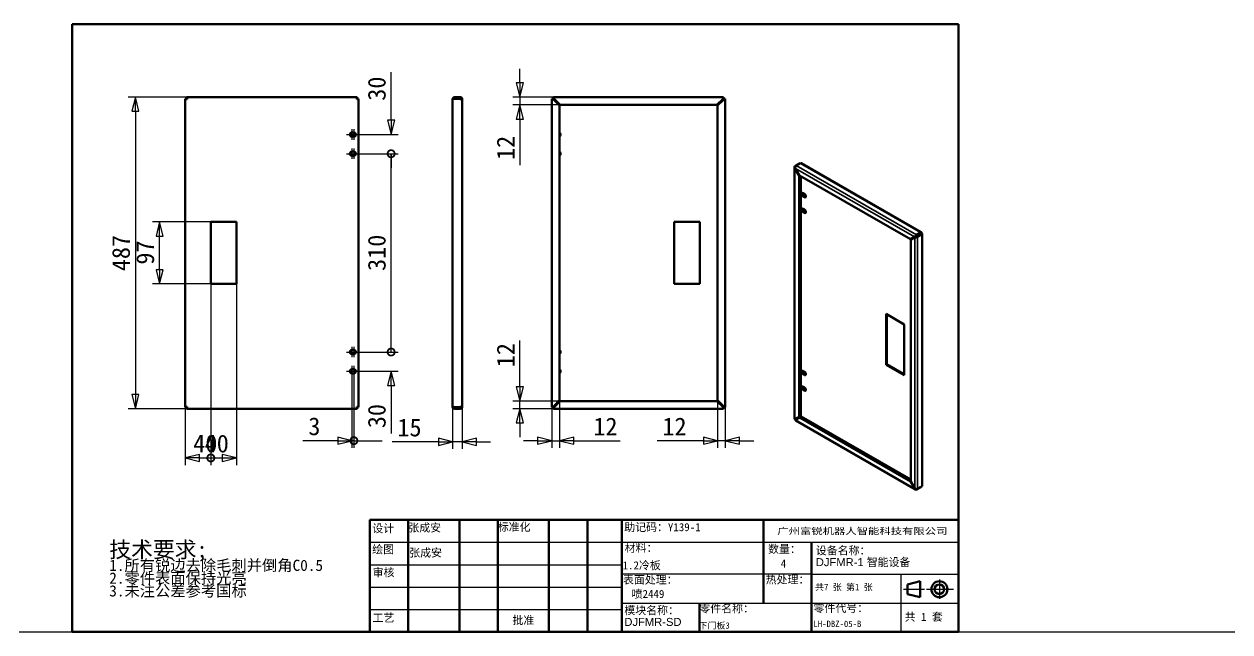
# Model space of a CAD drawing. Header units: millimetres. Extents: x 1521 to 290450, y -90694 to 6693.
# Drawn here: x 17083 to 18967, y 2398 to 3348 of the extents above; entities that cross this region are included whole.
import ezdxf
from ezdxf.enums import TextEntityAlignment as Align

# ---------------------------------------------------------------- set-up
doc = ezdxf.new("R2010")
doc.units = ezdxf.units.MM
doc.linetypes.add('CHAIN', pattern=[0.3543, 0.2362, -0.0295, 0.0591, -0.0295])
for name, color, linetype, lineweight, true_color in [('中心标记 (ISO)', 1, 'Continuous', 25, 0xff0000), ('中心线 (ISO)', 1, 'Continuous', 25, 0xff0000), ('尺寸 (ISO)', 5, 'Continuous', 25, 0x0000ff)]:
    doc.layers.add(name, color=color, linetype=linetype, lineweight=lineweight, true_color=true_color)
for name, color, linetype, lineweight in [('可见 (ISO)', 7, 'Continuous', 50), ('可见窄的 (ISO)', 7, 'Continuous', 35), ('图框 (ISO)', 7, 'Continuous', 70), ('标题 (ISO)', 7, 'Continuous', 50), ('符号 (ISO)', 7, 'Continuous', 25)]:
    doc.layers.add(name, color=color, linetype=linetype, lineweight=lineweight)
doc.styles.add('文本样式126', font='simfang.ttf', dxfattribs={"width": 1.3})
doc.styles.add('文本样式19', font='tahoma.ttf')
doc.styles.add('文本样式91', font='simfang.ttf')
doc.styles.add('注释文本 (ISO)', font='simfang.ttf')
doc.dimstyles.new('默认 (GB)', dxfattribs={"dimscale": 11.111111, "dimtxt": 2.5, "dimasz": 2, "dimexe": 1, "dimexo": 0, "dimgap": 0.75, "dimtad": 1, "dimtoh": 1, "dimrnd": 1e-08, "dimdsep": 46, "dimtxsty": '注释文本 (ISO)', "dimblk": 'Filled-2', "dimcen": 0.09, "dimdle": 10, "dimclrd": 256, "dimclre": 256, "dimclrt": 256, "dimaunit": 1, "dimadec": 3, "dimazin": 2, "dimtfac": 0.52, "dimtmove": 0, "dimatfit": 3, "dimldrblk": 'Filled-1', "dimfxl": 0, "dimtolj": 1, "dimlwd": -1, "dimlwe": -1, "dimarcsym": 0})

# ---------------------------------------------------------------- blocks, each defined once
blk = doc.blocks.new('图框 A3-A4')
at = {"layer": '图框 (ISO)'}
for p, q in [((287, 200), (10, 200)), ((10, 200), (10, 10)), ((287, 10), (287, 200)), ((10, 10), (287, 10))]:
    blk.add_line(p, q, dxfattribs=at)
blk = doc.blocks.new('标题栏 GB1')
at = {"layer": '标题 (ISO)'}
for p, q in [((194.57, 65.23), (194.57, 72.23)), ((194.57, 72.23), (378.57, 72.23)), ((206.57, 65.23), (206.57, 72.23)), ((222.57, 65.23), (222.57, 72.23)), ((234.57, 65.23), (234.57, 72.23)), ((250.57, 65.23), (250.57, 72.23)), ((262.57, 65.23), (262.57, 72.23)), ((273.31, 65.23), (273.31, 72.23)), ((317.57, 65.23), (317.57, 72.23)), ((378.57, 72.23), (378.57, 65.23)), ((194.57, 37.23), (194.57, 65.23)), ((206.57, 37.23), (206.57, 65.23)), ((222.57, 44.23), (222.57, 65.23)), ((234.57, 37.23), (234.57, 65.23)), ((250.57, 37.23), (250.57, 65.23)), ((262.57, 37.23), (262.57, 65.23)), ((273.31, 65.23), (273.31, 37.23)), ((317.57, 55.23), (317.57, 65.23)), ((378.57, 65.23), (378.57, 37.23)), ((317.57, 55.23), (317.57, 46.23)), ((366.57, 53.06), (362.57, 52.06)), ((366.57, 48.06), (366.57, 53.06)), ((362.57, 52.06), (362.57, 49.06)), ((362.57, 49.06), (366.57, 48.06)), ((297.57, 46.23), (297.57, 37.23)), ((222.57, 44.23), (222.57, 37.23)), ((378.57, 37.23), (194.57, 37.23))]:
    blk.add_line(p, q, dxfattribs=at)
at = {"layer": '标题 (ISO)', "lineweight": 25}
for p, q in [((194.57, 65.23), (273.31, 65.23)), ((273.31, 65.23), (378.57, 65.23)), ((194.57, 58.23), (273.31, 58.23)), ((332.57, 55.23), (273.31, 55.23)), ((332.57, 55.23), (378.57, 55.23)), ((360.57, 55.23), (360.57, 46.23)), ((372.58, 53.56), (372.58, 47.56)), ((194.57, 51.23), (273.31, 51.23)), ((361.32, 50.56), (367.88, 50.56)), ((368.55, 50.56), (370.07, 50.56)), ((370.07, 50.56), (376.97, 50.56)), ((273.31, 46.23), (378.57, 46.23)), ((360.57, 46.23), (360.57, 37.23)), ((194.57, 44.23), (273.31, 44.23))]:
    blk.add_line(p, q, dxfattribs=at)
at = {"layer": '标题 (ISO)', "lineweight": 50}
blk.add_line((332.57, 65.23), (332.57, 37.23), dxfattribs=at)
at = {"layer": '标题 (ISO)'}
for radius in [2.5, 1.5]:
    blk.add_circle((372.57, 50.56), radius, dxfattribs=at)
at = {"layer": '标题 (ISO)', "style": '文本样式126', "width": 1.3}
blk.add_text('广州富锐机器人智能科技有限公司', height=2, dxfattribs=at).set_placement((348.5, 68.73), align=Align.MIDDLE_CENTER)
at = {"layer": '标题 (ISO)', "char_height": 2.5, "style": '注释文本 (ISO)'}
for s, insert, attachment_point in [('\\f仿宋|b0|i0;标准化', (234.57, 71.28), 1), ('\\f仿宋|b0|i0;设计', (195.38, 70.83), 1), ('张成安', (206.66, 71.05), 1), ('助记码：Y139-1', (274.11, 71.21), 1), ('\\f仿宋|b0|i0;绘图', (195.35, 64.28), 1), ('\\f仿宋|b0|i0;材料：', (274.24, 64.72), 1), ('\\f仿宋|b0|i0;数量：', (319.04, 64.37), 1), ('张成安', (206.92, 63.22), 1), ('\\f仿宋|b0|i0;审核', (195.48, 57.07), 1), ('\\f仿宋|b0|i0;热处理：', (318.29, 54.82), 1), ('\\f仿宋|b0|i0;零件名称：', (297.57, 45.8), 1), ('\\f仿宋|b0|i0;零件代号：', (333.25, 45.9), 1), ('\\f仿宋|b0|i0;批准', (242.57, 40.73), 5)]:
    blk.add_mtext(s, dxfattribs=dict(at, insert=insert, attachment_point=attachment_point))
at = {"layer": '标题 (ISO)', "char_height": 2.5, "attachment_point": 1, "line_spacing_factor": 0.872369, "style": '注释文本 (ISO)'}
for s, insert in [('设备名称：\\P\\fArial|b0|i0;\\H2.5000;DJFMR-1 智能设备', (333.96, 63.91)), ('模块名称：\\P\\fArial|b0|i0;\\H2.5000;DJFMR-SD', (274.14, 45.23))]:
    blk.add_mtext(s, dxfattribs=dict(at, insert=insert))
at = {"layer": '标题 (ISO)', "char_height": 2.5, "attachment_point": 1, "style": '注释文本 (ISO)'}
for s, insert, width in [('\\f仿宋|b0|i0;表面处理：', (273.7, 54.78), 18.7135), ('\\f仿宋|b0|i0;工艺', (195.45, 42.85), 7.4854), ('  共 1 套', (358.32, 43.18), 17.7919)]:
    blk.add_mtext(s, dxfattribs=dict(at, insert=insert, width=width))
at = {"layer": '标题 (ISO)', "insert": (333.72, 52.22), "char_height": 2, "width": 27.2374, "attachment_point": 1, "line_spacing_factor": 0.856364, "style": '注释文本 (ISO)'}
blk.add_mtext('\\f仿宋|b0|i0;\\H2.0000;共7 张 第1 张', dxfattribs=at)
at = {"layer": '标题 (ISO)'}
for tag, p, height, style in [('材料_001', (273.82, 56.78), 2.5, '注释文本 (ISO)'), ('零件代号_001', (297.34, 38.19), 2, '文本样式91'), ('描述_001', (333.22, 38.74), 2, '文本样式91')]:
    blk.add_attdef(tag, p, '', height=height, dxfattribs=dict(at, style=style))
at = {"layer": '标题 (ISO)', "style": '文本样式91'}
blk.add_attdef('热处理', text='', height=2, dxfattribs=at).set_placement((318.2, 50.63), align=Align.TOP_LEFT)
at = {"layer": '标题 (ISO)', "style": '文本样式19'}
for tag, p in [('工程核准人', (256.57, 40.73)), ('工程批准日期', (267.94, 40.73))]:
    blk.add_attdef(tag, text='', height=1, dxfattribs=at).set_placement(p, align=Align.MIDDLE_CENTER)
blk = doc.blocks.new('Filled-2')
at = {"color": 0}
for p, q in [((0, 0), (-1, 0.25)), ((-1, 0.25), (-1, -0.25)), ((-1, 0), (0, 0)), ((-1, -0.25), (0, 0))]:
    blk.add_line(p, q, dxfattribs=at)
at = {"color": 0, "flags": 128}
blk.add_lwpolyline([(-1, -0.25), (0, 0), (-1, 0.25), (-1, -0.25)], dxfattribs=at)
at = {"color": 0}
blk.add_solid([(-1, -0.25), (0, 0), (-1, 0.25), (-1, -0.25)], dxfattribs=at)
blk = doc.blocks.new('*D98')
at = {"layer": 'Defpoints', "color": 0, "transparency": 16777216}
for p in [(17338.1, 3234.1), (17257.2, 2747.1), (17338.1, 2747.1)]:
    blk.add_point(p, dxfattribs=at)
at = {"layer": '尺寸 (ISO)', "transparency": 16777216}
for p, q in [((17338.1, 3234.1), (17246.1, 3234.1)), ((17257.2, 3211.9), (17257.2, 2769.3)), ((17338.1, 2747.1), (17246.1, 2747.1))]:
    blk.add_line(p, q, dxfattribs=at)
at = {"layer": '尺寸 (ISO)', "transparency": 16777216, "xscale": 22.22222222222222, "yscale": 22.22222222222222, "zscale": 22.22222222222222}
for p, rotation in [((17257.2, 3234.1), 90), ((17257.2, 2747.1), 270)]:
    blk.add_blockref('Filled-2', p, dxfattribs=dict(at, rotation=rotation))
at = {"layer": '尺寸 (ISO)', "transparency": 16777216, "insert": (17220.8, 2962), "char_height": 27.78, "attachment_point": 1, "rotation": 90, "style": '注释文本 (ISO)'}
blk.add_mtext('\\A1;487', dxfattribs=at)
blk = doc.blocks.new('Filled-1')
at = {"color": 0}
for p, q in [((0, 0), (-1, 0.125)), ((-1, 0.125), (-1, -0.125)), ((-1, 0), (0, 0)), ((-1, -0.125), (0, 0))]:
    blk.add_line(p, q, dxfattribs=at)
at = {"color": 0, "flags": 128}
blk.add_lwpolyline([(-1, -0.125), (0, 0), (-1, 0.125), (-1, -0.125)], dxfattribs=at)
at = {"color": 0}
blk.add_solid([(-1, -0.125), (0, 0), (-1, 0.125), (-1, -0.125)], dxfattribs=at)
blk = doc.blocks.new('*D99')
at = {"layer": 'Defpoints', "color": 0, "transparency": 16777216}
for p in [(17295.1, 3039.1), (17375.1, 3039.1), (17375.1, 2942.1)]:
    blk.add_point(p, dxfattribs=at)
at = {"layer": '尺寸 (ISO)', "transparency": 16777216}
for p, q in [((17375.1, 3039.1), (17283.9, 3039.1)), ((17295.1, 2964.3), (17295.1, 3016.9)), ((17375.1, 2942.1), (17283.9, 2942.1))]:
    blk.add_line(p, q, dxfattribs=at)
at = {"layer": '尺寸 (ISO)', "transparency": 16777216, "xscale": 22.22222222222222, "yscale": 22.22222222222222, "zscale": 22.22222222222222}
for p, rotation in [((17295.1, 3039.1), 90), ((17295.1, 2942.1), 270)]:
    blk.add_blockref('Filled-2', p, dxfattribs=dict(at, rotation=rotation))
at = {"layer": '尺寸 (ISO)', "transparency": 16777216, "insert": (17258.6, 2972.3), "char_height": 27.78, "attachment_point": 1, "rotation": 90, "style": '注释文本 (ISO)'}
blk.add_mtext('\\A1;97', dxfattribs=at)
blk = doc.blocks.new('_DotSmall')
at = {"color": 0, "linetype": 'ByBlock', "const_width": 0.5}
blk.add_lwpolyline([(-0.0625, 0, 1), (0.0625, 0, 1)], format="xyb", close=True, dxfattribs=at)
blk = doc.blocks.new('*D100')
at = {"layer": 'Defpoints', "color": 0, "transparency": 16777216}
for p in [(17606.8, 3145.6), (17656.8, 3145.6), (17606.8, 2835.6)]:
    blk.add_point(p, dxfattribs=at)
at = {"layer": '尺寸 (ISO)', "transparency": 16777216}
for p, q in [((17606.8, 3145.6), (17667.9, 3145.6)), ((17656.8, 2835.6), (17656.8, 3145.6)), ((17606.8, 2835.6), (17667.9, 2835.6))]:
    blk.add_line(p, q, dxfattribs=at)
at = {"layer": '尺寸 (ISO)', "transparency": 16777216, "xscale": 22.22222222222222, "yscale": 22.22222222222222, "zscale": 22.22222222222222}
for p, rotation in [((17656.8, 3145.6), 90), ((17656.8, 2835.6), 270)]:
    blk.add_blockref('_DotSmall', p, dxfattribs=dict(at, rotation=rotation))
at = {"layer": '尺寸 (ISO)', "transparency": 16777216, "insert": (17620.4, 2962.4), "char_height": 27.78, "attachment_point": 1, "rotation": 90, "style": '注释文本 (ISO)'}
blk.add_mtext('\\A1;310', dxfattribs=at)
blk = doc.blocks.new('*D101')
at = {"layer": 'Defpoints', "color": 0, "transparency": 16777216}
for p in [(17606.8, 2835.6), (17656.8, 2835.6), (17606.8, 2805.6)]:
    blk.add_point(p, dxfattribs=at)
at = {"layer": '尺寸 (ISO)', "transparency": 16777216}
for p, q in [((17656.8, 2835.6), (17656.8, 2880)), ((17606.8, 2835.6), (17667.9, 2835.6)), ((17606.8, 2805.6), (17667.9, 2805.6)), ((17656.8, 2783.4), (17656.8, 2708.3))]:
    blk.add_line(p, q, dxfattribs=at)
at = {"layer": '尺寸 (ISO)', "transparency": 16777216, "xscale": 22.22222222222222, "yscale": 22.22222222222222, "zscale": 22.22222222222222}
for name, p, rotation in [('_DotSmall', (17656.8, 2835.6), 270), ('Filled-2', (17656.8, 2805.6), 90)]:
    blk.add_blockref(name, p, dxfattribs=dict(at, rotation=rotation))
at = {"layer": '尺寸 (ISO)', "transparency": 16777216, "insert": (17620.4, 2716.6), "char_height": 27.78, "attachment_point": 1, "rotation": 90, "style": '注释文本 (ISO)'}
blk.add_mtext('\\A1;30', dxfattribs=at)
blk = doc.blocks.new('*D102')
at = {"layer": 'Defpoints', "color": 0, "transparency": 16777216}
for p in [(17606.8, 3175.6), (17656.8, 3175.6), (17606.8, 3145.6)]:
    blk.add_point(p, dxfattribs=at)
at = {"layer": '尺寸 (ISO)', "transparency": 16777216}
for p, q in [((17656.8, 3197.8), (17656.8, 3272.9)), ((17606.8, 3175.6), (17667.9, 3175.6)), ((17606.8, 3145.6), (17667.9, 3145.6)), ((17656.8, 3145.6), (17656.8, 3123.4))]:
    blk.add_line(p, q, dxfattribs=at)
at = {"layer": '尺寸 (ISO)', "transparency": 16777216, "xscale": 22.22222222222222, "yscale": 22.22222222222222, "zscale": 22.22222222222222}
for name, p, rotation in [('Filled-2', (17656.8, 3175.6), 270), ('_DotSmall', (17656.8, 3145.6), 90)]:
    blk.add_blockref(name, p, dxfattribs=dict(at, rotation=rotation))
at = {"layer": '尺寸 (ISO)', "transparency": 16777216, "insert": (17620.4, 3228.4), "char_height": 27.78, "attachment_point": 1, "rotation": 90, "style": '注释文本 (ISO)'}
blk.add_mtext('\\A1;30', dxfattribs=at)
blk = doc.blocks.new('*D103')
at = {"layer": 'Defpoints', "color": 0, "transparency": 16777216}
for p in [(17375.1, 2942.1), (17335.1, 2750.1), (17375.1, 2670.1)]:
    blk.add_point(p, dxfattribs=at)
at = {"layer": '尺寸 (ISO)', "transparency": 16777216}
for p, q in [((17375.1, 2942.1), (17375.1, 2659)), ((17335.1, 2750.1), (17335.1, 2659)), ((17357.3, 2670.1), (17375.1, 2670.1))]:
    blk.add_line(p, q, dxfattribs=at)
at = {"layer": '尺寸 (ISO)', "transparency": 16777216, "xscale": 22.22222222222222, "yscale": 22.22222222222222, "zscale": 22.22222222222222, "rotation": 180}
blk.add_blockref('Filled-2', (17335.1, 2670.1), dxfattribs=at)
at = {"layer": '尺寸 (ISO)', "transparency": 16777216, "xscale": 22.22222222222222, "yscale": 22.22222222222222, "zscale": 22.22222222222222}
blk.add_blockref('_DotSmall', (17375.1, 2670.1), dxfattribs=at)
at = {"layer": '尺寸 (ISO)', "transparency": 16777216, "insert": (17347.6, 2706.5), "char_height": 27.78, "attachment_point": 1, "style": '注释文本 (ISO)'}
blk.add_mtext('\\A1;40', dxfattribs=at)
blk = doc.blocks.new('*D104')
at = {"layer": 'Defpoints', "color": 0, "transparency": 16777216}
for p in [(17375.1, 2942.1), (17415.1, 2942.1), (17415.1, 2670.1)]:
    blk.add_point(p, dxfattribs=at)
at = {"layer": '尺寸 (ISO)', "transparency": 16777216}
for p, q in [((17375.1, 2942.1), (17375.1, 2659)), ((17415.1, 2942.1), (17415.1, 2659)), ((17375.1, 2670.1), (17392.8, 2670.1))]:
    blk.add_line(p, q, dxfattribs=at)
at = {"layer": '尺寸 (ISO)', "transparency": 16777216, "xscale": 22.22222222222222, "yscale": 22.22222222222222, "zscale": 22.22222222222222, "rotation": 180}
blk.add_blockref('_DotSmall', (17375.1, 2670.1), dxfattribs=at)
at = {"layer": '尺寸 (ISO)', "transparency": 16777216, "xscale": 22.22222222222222, "yscale": 22.22222222222222, "zscale": 22.22222222222222}
blk.add_blockref('Filled-2', (17415.1, 2670.1), dxfattribs=at)
at = {"layer": '尺寸 (ISO)', "transparency": 16777216, "insert": (17365.4, 2706.5), "char_height": 27.78, "attachment_point": 1, "style": '注释文本 (ISO)'}
blk.add_mtext('\\A1;40', dxfattribs=at)
blk = doc.blocks.new('*D105')
at = {"layer": 'Defpoints', "color": 0, "transparency": 16777216}
for p in [(17752.9, 2751.2), (17767.9, 2750.1), (17767.9, 2695.2)]:
    blk.add_point(p, dxfattribs=at)
at = {"layer": '尺寸 (ISO)', "transparency": 16777216}
for p, q in [((17752.9, 2751.2), (17752.9, 2684.1)), ((17767.9, 2750.1), (17767.9, 2684.1)), ((17730.7, 2695.2), (17658.3, 2695.2)), ((17767.9, 2695.2), (17752.9, 2695.2)), ((17790.1, 2695.2), (17812.3, 2695.2))]:
    blk.add_line(p, q, dxfattribs=at)
at = {"layer": '尺寸 (ISO)', "transparency": 16777216, "xscale": 22.22222222222222, "yscale": 22.22222222222222, "zscale": 22.22222222222222}
blk.add_blockref('Filled-2', (17752.9, 2695.2), dxfattribs=at)
at = {"layer": '尺寸 (ISO)', "transparency": 16777216, "xscale": 22.22222222222222, "yscale": 22.22222222222222, "zscale": 22.22222222222222, "rotation": 180}
blk.add_blockref('Filled-2', (17767.9, 2695.2), dxfattribs=at)
at = {"layer": '尺寸 (ISO)', "transparency": 16777216, "insert": (17666.6, 2731.6), "char_height": 27.78, "attachment_point": 1, "style": '注释文本 (ISO)'}
blk.add_mtext('\\A1;15', dxfattribs=at)
blk = doc.blocks.new('*D106')
at = {"layer": 'Defpoints', "color": 0, "transparency": 16777216}
for p in [(17595.6, 2802.3), (17598.6, 2802.3), (17598.6, 2697.1)]:
    blk.add_point(p, dxfattribs=at)
at = {"layer": '尺寸 (ISO)', "transparency": 16777216}
for p, q in [((17595.6, 2802.3), (17595.6, 2686)), ((17598.6, 2802.3), (17598.6, 2686)), ((17573.3, 2697.1), (17519, 2697.1)), ((17598.6, 2697.1), (17595.6, 2697.1)), ((17598.6, 2697.1), (17643, 2697.1))]:
    blk.add_line(p, q, dxfattribs=at)
at = {"layer": '尺寸 (ISO)', "transparency": 16777216, "xscale": 22.22222222222222, "yscale": 22.22222222222222, "zscale": 22.22222222222222}
blk.add_blockref('Filled-2', (17595.6, 2697.1), dxfattribs=at)
at = {"layer": '尺寸 (ISO)', "transparency": 16777216, "xscale": 22.22222222222222, "yscale": 22.22222222222222, "zscale": 22.22222222222222, "rotation": 180}
blk.add_blockref('_DotSmall', (17598.6, 2697.1), dxfattribs=at)
at = {"layer": '尺寸 (ISO)', "transparency": 16777216, "insert": (17527.4, 2733.5), "char_height": 27.78, "attachment_point": 1, "style": '注释文本 (ISO)'}
blk.add_mtext('\\A1;3', dxfattribs=at)
blk = doc.blocks.new('*D108')
at = {"layer": 'Defpoints', "color": 0, "transparency": 16777216}
for p in [(17919.9, 2760.2), (17907.9, 2749.7), (17919.9, 2697.1)]:
    blk.add_point(p, dxfattribs=at)
at = {"layer": '尺寸 (ISO)', "transparency": 16777216}
for p, q in [((17919.9, 2760.2), (17919.9, 2686)), ((17907.9, 2749.7), (17907.9, 2686)), ((17885.7, 2697.1), (17863.4, 2697.1)), ((17907.9, 2697.1), (17919.9, 2697.1)), ((17942.1, 2697.1), (18014.5, 2697.1))]:
    blk.add_line(p, q, dxfattribs=at)
at = {"layer": '尺寸 (ISO)', "transparency": 16777216, "xscale": 22.22222222222222, "yscale": 22.22222222222222, "zscale": 22.22222222222222}
blk.add_blockref('Filled-2', (17907.9, 2697.1), dxfattribs=at)
at = {"layer": '尺寸 (ISO)', "transparency": 16777216, "xscale": 22.22222222222222, "yscale": 22.22222222222222, "zscale": 22.22222222222222, "rotation": 180}
blk.add_blockref('Filled-2', (17919.9, 2697.1), dxfattribs=at)
at = {"layer": '尺寸 (ISO)', "transparency": 16777216, "insert": (17972.7, 2733.2), "char_height": 27.78, "attachment_point": 1, "style": '注释文本 (ISO)'}
blk.add_mtext('\\A1;12', dxfattribs=at)
blk = doc.blocks.new('*D109')
at = {"layer": 'Defpoints', "color": 0, "transparency": 16777216}
for p in [(18166.9, 2760.2), (18178.9, 2749.7), (18166.9, 2697.1)]:
    blk.add_point(p, dxfattribs=at)
at = {"layer": '尺寸 (ISO)', "transparency": 16777216}
for p, q in [((18166.9, 2760.2), (18166.9, 2686)), ((18178.9, 2749.7), (18178.9, 2686)), ((18144.7, 2697.1), (18072.3, 2697.1)), ((18178.9, 2697.1), (18166.9, 2697.1)), ((18201.1, 2697.1), (18223.3, 2697.1))]:
    blk.add_line(p, q, dxfattribs=at)
at = {"layer": '尺寸 (ISO)', "transparency": 16777216, "xscale": 22.22222222222222, "yscale": 22.22222222222222, "zscale": 22.22222222222222}
blk.add_blockref('Filled-2', (18166.9, 2697.1), dxfattribs=at)
at = {"layer": '尺寸 (ISO)', "transparency": 16777216, "xscale": 22.22222222222222, "yscale": 22.22222222222222, "zscale": 22.22222222222222, "rotation": 180}
blk.add_blockref('Filled-2', (18178.9, 2697.1), dxfattribs=at)
at = {"layer": '尺寸 (ISO)', "transparency": 16777216, "insert": (18080.6, 2733.2), "char_height": 27.78, "attachment_point": 1, "style": '注释文本 (ISO)'}
blk.add_mtext('\\A1;12', dxfattribs=at)
blk = doc.blocks.new('*D110')
at = {"layer": 'Defpoints', "color": 0, "transparency": 16777216}
for p in [(17857.9, 2759.1), (17920.9, 2759.1), (17910.4, 2747.1)]:
    blk.add_point(p, dxfattribs=at)
at = {"layer": '尺寸 (ISO)', "transparency": 16777216}
for p, q in [((17857.9, 2781.3), (17857.9, 2853.7)), ((17920.9, 2759.1), (17846.8, 2759.1)), ((17857.9, 2747.1), (17857.9, 2759.1)), ((17910.4, 2747.1), (17846.8, 2747.1)), ((17857.9, 2724.9), (17857.9, 2702.6))]:
    blk.add_line(p, q, dxfattribs=at)
at = {"layer": '尺寸 (ISO)', "transparency": 16777216, "xscale": 22.22222222222222, "yscale": 22.22222222222222, "zscale": 22.22222222222222}
for p, rotation in [((17857.9, 2759.1), 270), ((17857.9, 2747.1), 90)]:
    blk.add_blockref('Filled-2', p, dxfattribs=dict(at, rotation=rotation))
at = {"layer": '尺寸 (ISO)', "transparency": 16777216, "insert": (17821.8, 2811.9), "char_height": 27.78, "attachment_point": 1, "rotation": 90, "style": '注释文本 (ISO)'}
blk.add_mtext('\\A1;12', dxfattribs=at)
blk = doc.blocks.new('*D111')
at = {"layer": 'Defpoints', "color": 0, "transparency": 16777216}
for p in [(17857.9, 3222.1), (17910.4, 3234.1), (17920.9, 3222.1)]:
    blk.add_point(p, dxfattribs=at)
at = {"layer": '尺寸 (ISO)', "transparency": 16777216}
for p, q in [((17857.9, 3256.3), (17857.9, 3278.5)), ((17910.4, 3234.1), (17846.8, 3234.1)), ((17920.9, 3222.1), (17846.8, 3222.1)), ((17857.9, 3234.1), (17857.9, 3222.1)), ((17857.9, 3199.9), (17857.9, 3127.5))]:
    blk.add_line(p, q, dxfattribs=at)
at = {"layer": '尺寸 (ISO)', "transparency": 16777216, "xscale": 22.22222222222222, "yscale": 22.22222222222222, "zscale": 22.22222222222222}
for p, rotation in [((17857.9, 3234.1), 270), ((17857.9, 3222.1), 90)]:
    blk.add_blockref('Filled-2', p, dxfattribs=dict(at, rotation=rotation))
at = {"layer": '尺寸 (ISO)', "transparency": 16777216, "insert": (17821.8, 3135.8), "char_height": 27.78, "attachment_point": 1, "rotation": 90, "style": '注释文本 (ISO)'}
blk.add_mtext('\\A1;12', dxfattribs=at)
blk = doc.blocks.new('加工')
at = {"layer": '符号 (ISO)', "insert": (-36.68, 11.05), "char_height": 2.5, "width": 80.4946, "attachment_point": 1, "line_spacing_factor": 0.683636, "style": '注释文本 (ISO)'}
blk.add_mtext('{\\H2x;技术要求;\\P\\H0.7x;1.所有锐边去除毛刺并倒角C0.5\\H2.12498x; \\H0.47059x;\\P2.零件表面保持光亮\\H1.84035x; \\H0.54337x;\\P3.未注公差参考国标\\H1.80945x; }', dxfattribs=at)

msp = doc.modelspace()

# ---------------------------------------------------------------- linework, layer by layer
msp.add_line((1520.9678, 2398.204), (20157.7251, 2398.204))
at = {"layer": '中心标记 (ISO)', "linetype": 'CHAIN', "ltscale": 3.666884}
for p, q in [((17595.5563, 3183.8425), (17595.5563, 3167.3425)), ((17598.5563, 3183.8425), (17598.5563, 3167.3425)), ((17595.5563, 3153.8425), (17595.5563, 3137.3425)), ((17598.5563, 3153.8425), (17598.5563, 3137.3425)), ((17595.5563, 2843.8425), (17595.5563, 2827.3425)), ((17598.5563, 2843.8425), (17598.5563, 2827.3425)), ((17595.5563, 2813.8425), (17595.5563, 2797.3425)), ((17598.5563, 2813.8425), (17598.5563, 2797.3425))]:
    msp.add_line(p, q, dxfattribs=at)
at = {"layer": '中心线 (ISO)', "linetype": 'CHAIN', "ltscale": 4.333609}
for p, q in [((17587.3063, 3175.5925), (17606.8063, 3175.5925)), ((17587.3063, 3145.5925), (17606.8063, 3145.5925)), ((17587.3063, 2835.5925), (17606.8063, 2835.5925)), ((17587.3063, 2805.5925), (17606.8063, 2805.5925))]:
    msp.add_line(p, q, dxfattribs=at)
at = {"layer": '可见 (ISO)'}
for p, q in [((17335.0563, 3231.5319), (17335.0563, 3231.0925)), ((17336.5563, 3231.5319), (17335.0563, 3231.5319)), ((17338.0563, 3231.0925), (17335.0563, 3231.0925)), ((17335.0563, 2750.0925), (17335.0563, 3231.0925)), ((17336.9956, 3231.0925), (17336.5563, 3231.5319)), ((17336.5563, 3231.0925), (17336.5563, 3231.5319)), ((17338.0563, 3234.0925), (17337.6169, 3234.0925)), ((17337.6169, 3232.5925), (17337.6169, 3234.0925)), ((17338.0563, 3232.1532), (17337.6169, 3232.5925)), ((17338.0563, 3232.5925), (17337.6169, 3232.5925)), ((17338.0563, 3234.0925), (17338.0563, 3231.0925)), ((17338.0563, 3234.0925), (17603.0563, 3234.0925)), ((17603.4956, 3234.0925), (17603.0563, 3234.0925)), ((17603.0563, 3231.0925), (17603.0563, 3234.0925)), ((17603.0563, 3232.1532), (17603.4956, 3232.5925)), ((17603.0563, 3232.5925), (17603.4956, 3232.5925)), ((17606.0563, 3231.0925), (17603.0563, 3231.0925)), ((17603.4956, 3232.5925), (17603.4956, 3234.0925)), ((17604.1169, 3231.0925), (17604.5563, 3231.5319)), ((17604.5563, 3231.5319), (17606.0563, 3231.5319)), ((17604.5563, 3231.0925), (17604.5563, 3231.5319)), ((17606.0563, 3231.0925), (17606.0563, 3231.5319)), ((17606.0563, 3231.0925), (17606.0563, 2750.0925)), ((17753.7621, 3231.0925), (17752.8835, 3231.0925)), ((17752.8835, 3231.0925), (17752.8835, 3230.0319)), ((17752.8835, 2751.1532), (17752.8835, 3230.0319)), ((17764.8835, 3234.0925), (17755.8835, 3234.0925)), ((17764.8835, 3232.5925), (17755.8835, 3232.5925)), ((17755.8835, 3231.5319), (17764.8835, 3231.5319)), ((17764.8835, 3232.5925), (17764.8835, 3234.0925)), ((17764.8835, 3231.5319), (17764.8835, 3231.0925)), ((17767.8835, 3231.0925), (17764.8835, 3231.0925)), ((17767.8835, 3231.0925), (17767.8835, 2750.0925)), ((17907.8875, 3231.5319), (17909.3875, 3231.5319)), ((17907.8875, 2749.6532), (17907.8875, 3231.5319)), ((17909.3875, 3231.5319), (17910.8875, 3230.0319)), ((17910.8875, 3231.0925), (17909.8269, 3231.0925)), ((17910.4482, 3232.5925), (17910.4482, 3234.0925)), ((17910.4482, 3234.0925), (18176.3269, 3234.0925)), ((17910.4482, 3232.5925), (17911.9482, 3231.0925)), ((17910.8875, 3231.0925), (17910.8875, 3232.1532)), ((17910.8875, 3230.0319), (17919.8875, 3221.0319)), ((17920.9482, 3222.0925), (17911.9482, 3231.0925)), ((18165.8269, 3222.0925), (17920.9482, 3222.0925)), ((18174.8269, 3231.0925), (18165.8269, 3222.0925)), ((18166.8875, 3221.0319), (18175.8875, 3230.0319)), ((18176.3269, 3232.5925), (18174.8269, 3231.0925)), ((18175.8875, 3231.0925), (18175.8875, 3232.1532)), ((18177.3875, 3231.5319), (18175.8875, 3230.0319)), ((18175.8875, 3231.0925), (18176.9482, 3231.0925)), ((18176.3269, 3234.0925), (18176.3269, 3232.5925)), ((18177.3875, 3231.5319), (18178.8875, 3231.5319)), ((18178.8875, 3231.5319), (18178.8875, 2749.6532)), ((17919.8875, 3221.0319), (17919.8875, 2760.1532)), ((18166.8875, 2760.1532), (18166.8875, 3221.0319)), ((17594.0563, 3178.4757), (17594.0563, 3172.7094)), ((17595.5563, 3178.8425), (17598.5563, 3178.8425)), ((17598.5563, 3172.3425), (17595.5563, 3172.3425)), ((17594.0563, 3148.4757), (17594.0563, 3142.7094)), ((17595.5563, 3148.8425), (17598.5563, 3148.8425)), ((17598.5563, 3142.3425), (17595.5563, 3142.3425)), ((18289.5733, 3127.0325), (18295.9373, 3130.6972)), ((18295.9373, 3130.6972), (18296.2479, 3130.5183)), ((18297.745, 3130.6654), (18485.1283, 3022.7586)), ((18286.884, 2731.1608), (18286.884, 3124.4009)), ((18289.435, 3126.9448), (18287.7627, 3125.9817)), ((18288.5141, 3122.7449), (18287.7627, 3122.3122)), ((18287.7627, 3122.3122), (18294.1266, 3111.2895)), ((18294.8766, 3111.7248), (18288.5127, 3122.7474)), ((18294.8795, 3111.7231), (18294.1266, 3111.2895)), ((18294.1266, 3111.2895), (18294.1266, 2734.4995)), ((18468.032, 3012.0112), (18294.8766, 3111.7248)), ((18295.1873, 3111.5459), (18295.1873, 2735.1103)), ((18300.4906, 3084.1273), (18302.6119, 3082.9057)), ((18302.6119, 3077.5916), (18300.4906, 3078.8132)), ((18301.5512, 3079.424), (18303.6726, 3078.2024)), ((18300.4906, 3059.6008), (18302.6119, 3058.3793)), ((18302.6119, 3053.0652), (18300.4906, 3054.2868)), ((18301.5512, 3054.8976), (18303.6726, 3053.676)), ((17375.0563, 3039.0925), (17415.0563, 3039.0925)), ((17375.0563, 2942.0925), (17375.0563, 3039.0925)), ((17415.0563, 3039.0925), (17415.0563, 2942.0925)), ((18098.8875, 2942.0925), (18098.8875, 3039.0925)), ((18098.8875, 3039.0925), (18138.8875, 3039.0925)), ((18138.8875, 3039.0925), (18138.8875, 2942.0925)), ((18474.396, 3015.7044), (18468.032, 3012.0112)), ((18468.782, 3010.7122), (18475.146, 3014.4053)), ((18475.4566, 3016.3152), (18469.0927, 3012.622)), ((18475.4566, 3016.3152), (18474.396, 3015.7044)), ((18476.2066, 3015.0161), (18475.146, 3014.4053)), ((18483.9419, 3022.4326), (18477.5779, 3018.7678)), ((18483.9419, 3021.2062), (18477.5779, 3017.5415)), ((18484.6919, 3019.9072), (18478.3279, 3016.2424)), ((18479.3886, 3015.6317), (18485.7526, 3019.2964)), ((18483.6312, 3022.6115), (18483.9419, 3022.4326)), ((18483.9419, 3021.2062), (18483.9419, 3022.4326)), ((18484.6919, 3020.7696), (18485.7526, 3021.3804)), ((18484.6919, 3019.9072), (18485.7526, 3019.2964)), ((18485.7526, 3019.2964), (18485.7526, 3018.9372)), ((18486.6312, 3020.1588), (18486.6312, 2626.9187)), ((18469.0927, 3012.622), (18468.032, 3012.0112)), ((18468.782, 2633.9221), (18468.782, 3010.7122)), ((17415.0563, 2942.0925), (17375.0563, 2942.0925)), ((18138.8875, 2942.0925), (18098.8875, 2942.0925)), ((18430.2447, 2815.8526), (18430.2447, 2895.1546)), ((18430.2447, 2895.1546), (18458.529, 2878.8668)), ((18431.3053, 2894.5438), (18431.3053, 2816.4634)), ((18458.529, 2878.8668), (18458.529, 2799.5647)), ((17594.0563, 2838.4757), (17594.0563, 2832.7094)), ((17595.5563, 2838.8425), (17598.5563, 2838.8425)), ((17598.5563, 2832.3425), (17595.5563, 2832.3425)), ((17594.0563, 2808.4757), (17594.0563, 2802.7094)), ((17595.5563, 2808.8425), (17598.5563, 2808.8425)), ((18431.3053, 2816.4634), (18430.2447, 2815.8526)), ((18458.529, 2799.5647), (18430.2447, 2815.8526)), ((18431.3053, 2816.4634), (18458.529, 2800.7863)), ((17598.5563, 2802.3425), (17595.5563, 2802.3425)), ((18300.4906, 2806.1612), (18302.6119, 2804.9397)), ((18302.6119, 2799.6256), (18300.4906, 2800.8472)), ((18301.5512, 2801.458), (18303.6726, 2800.2364)), ((18300.4906, 2781.6348), (18302.6119, 2780.4132)), ((18302.6119, 2775.0992), (18300.4906, 2776.3208)), ((18301.5512, 2776.9316), (18303.6726, 2775.71)), ((17752.8835, 2751.1532), (17752.8835, 2750.0925)), ((17909.3875, 2749.6532), (17910.8875, 2751.1532)), ((17919.8875, 2760.1532), (17910.8875, 2751.1532)), ((17911.9482, 2750.0925), (17920.9482, 2759.0925)), ((17920.9482, 2759.0925), (18165.8269, 2759.0925)), ((18165.8269, 2759.0925), (18174.8269, 2750.0925)), ((18175.8875, 2751.1532), (18166.8875, 2760.1532)), ((18177.3875, 2749.6532), (18175.8875, 2751.1532)), ((17335.0563, 2750.0925), (17335.0563, 2749.6532)), ((17335.0563, 2750.0925), (17338.0563, 2750.0925)), ((17336.5563, 2749.6532), (17335.0563, 2749.6532)), ((17336.9956, 2750.0925), (17336.5563, 2749.6532)), ((17336.5563, 2750.0925), (17336.5563, 2749.6532)), ((17338.0563, 2749.0319), (17337.6169, 2748.5925)), ((17338.0563, 2748.5925), (17337.6169, 2748.5925)), ((17337.6169, 2748.5925), (17337.6169, 2747.0925)), ((17337.6169, 2747.0925), (17338.0563, 2747.0925)), ((17338.0563, 2750.0925), (17338.0563, 2747.0925)), ((17603.0563, 2747.0925), (17338.0563, 2747.0925)), ((17603.0563, 2750.0925), (17606.0563, 2750.0925)), ((17603.0563, 2747.0925), (17603.0563, 2750.0925)), ((17603.0563, 2749.0319), (17603.4956, 2748.5925)), ((17603.0563, 2748.5925), (17603.4956, 2748.5925)), ((17603.0563, 2747.0925), (17603.4956, 2747.0925)), ((17603.4956, 2748.5925), (17603.4956, 2747.0925)), ((17604.1169, 2750.0925), (17604.5563, 2749.6532)), ((17604.5563, 2750.0925), (17604.5563, 2749.6532)), ((17604.5563, 2749.6532), (17606.0563, 2749.6532)), ((17606.0563, 2749.6532), (17606.0563, 2750.0925)), ((17753.7621, 2750.0925), (17752.8835, 2750.0925)), ((17764.8835, 2749.6532), (17755.8835, 2749.6532)), ((17764.8835, 2748.5925), (17755.8835, 2748.5925)), ((17755.8835, 2747.0925), (17764.8835, 2747.0925)), ((17764.8835, 2750.0925), (17764.8835, 2749.6532)), ((17764.8835, 2750.0925), (17767.8835, 2750.0925)), ((17764.8835, 2748.5925), (17764.8835, 2747.0925)), ((17909.3875, 2749.6532), (17907.8875, 2749.6532)), ((17910.8875, 2750.0925), (17909.8269, 2750.0925)), ((17910.4482, 2748.5925), (17911.9482, 2750.0925)), ((17910.4482, 2747.0925), (17910.4482, 2748.5925)), ((18176.3269, 2747.0925), (17910.4482, 2747.0925)), ((17910.8875, 2750.0925), (17910.8875, 2749.0319)), ((18176.3269, 2748.5925), (18174.8269, 2750.0925)), ((18175.8875, 2750.0925), (18176.9482, 2750.0925)), ((18175.8875, 2750.0925), (18175.8875, 2749.0319)), ((18176.3269, 2748.5925), (18176.3269, 2747.0925)), ((18178.8875, 2749.6532), (18177.3875, 2749.6532)), ((18294.1266, 2734.4995), (18287.7627, 2730.8063)), ((18288.5127, 2729.5073), (18294.8766, 2733.2004)), ((18288.8233, 2731.4171), (18295.1873, 2735.1103)), ((18295.1873, 2735.0771), (18288.8233, 2731.4124)), ((18295.1873, 2735.1103), (18294.1266, 2734.4995)), ((18295.9373, 2733.8112), (18294.8766, 2733.2004)), ((18294.8766, 2733.2004), (18468.032, 2633.4869)), ((18295.1873, 2735.1103), (18295.1873, 2735.0771)), ((18295.9373, 2733.8112), (18468.782, 2634.2766)), ((18288.8233, 2731.4171), (18287.7627, 2730.8063)), ((18475.7716, 2620.6533), (18288.3854, 2728.5618)), ((18468.7835, 2633.9196), (18468.032, 2633.4869)), ((18468.032, 2633.4869), (18474.396, 2622.4642)), ((18475.146, 2622.8994), (18468.782, 2633.9221)), ((18475.1479, 2622.8972), (18474.396, 2622.4642)), ((18477.5779, 2620.6224), (18483.9419, 2624.2871)), ((18485.7526, 2625.3379), (18479.3886, 2621.6731)), ((18483.9419, 2624.2952), (18483.9419, 2624.2871)), ((18485.7526, 2625.6971), (18485.7526, 2625.3379))]:
    msp.add_line(p, q, dxfattribs=at)
for centre, radius, start, end in [((17755.8835, 3231.0925), 1.5, 90, 170.6344608), ((17764.8835, 3231.0925), 3, 0, 90), ((17764.8835, 3231.0925), 1.5, 0, 90), ((17595.5563, 3175.5925), 3.25, 90, 270), ((17598.5563, 3175.5925), 3.25, 270, 90), ((17918.3875, 3175.5925), 3.25, 297.4864263, 62.5135737), ((17595.5563, 3145.5925), 3.25, 90, 270), ((17598.5563, 3145.5925), 3.25, 270, 90), ((17918.3875, 3145.5925), 3.25, 297.4864263, 62.5135737), ((17595.5563, 2835.5925), 3.25, 90, 270), ((17598.5563, 2835.5925), 3.25, 270, 90), ((17918.3875, 2835.5925), 3.25, 297.4864263, 62.5135737), ((17595.5563, 2805.5925), 3.25, 90, 270), ((17598.5563, 2805.5925), 3.25, 270, 90), ((17918.3875, 2805.5925), 3.25, 297.4864263, 62.5135737), ((17755.8835, 2750.0925), 1.5, 189.3655392, 270), ((17764.8835, 2750.0925), 3, 270, 0), ((17764.8835, 2750.0925), 1.5, 270, 0)]:
    msp.add_arc(centre, radius, start, end, dxfattribs=at)
for centre, major_axis, ratio, start_param, end_param in [((18296.2479, 3128.0657), (1.4971, 2.5998), 0.578093116, 0, 0.783464455), ((18300.4906, 3081.4702), (-1.6219, 2.8164), 0.578093116, 5.499720852, 8.641313506), ((18301.5512, 3082.081), (-1.6219, 2.8164), 0.578093116, 0.331781326, 2.358128199), ((18302.6119, 3080.2486), (1.6219, -2.8164), 0.578093116, 5.499720852, 8.641313506), ((18303.6726, 3080.8594), (1.6219, -2.8164), 0.578093116, 5.499720852, 5.951403982), ((18300.4906, 3056.9438), (-1.6219, 2.8164), 0.578093116, 5.499720852, 8.641313506), ((18301.5512, 3057.5546), (-1.6219, 2.8164), 0.578093116, 0.331781326, 2.358128199), ((18302.6119, 3055.7222), (1.6219, -2.8164), 0.578093116, 5.499720852, 8.641313506), ((18303.6726, 3056.333), (1.6219, -2.8164), 0.578093116, 5.499720852, 5.951403982), ((18476.5173, 3016.926), (1.5, 0.8671), 0.001672483, 0.784431309, 2.355227636), ((18477.2673, 3015.6269), (1.5, 0.8671), 0.001672483, 0.784431309, 2.355227636), ((18483.6312, 3020.1588), (1.4971, 2.5998), 0.578093116, 5.495853435, 7.066649762), ((18483.6312, 3020.1588), (0.7485, 1.2999), 0.578093116, 5.495853435, 6.769398401), ((18483.6312, 3020.1588), (1.5, 0), 0.575861701, 5.796225713, 7.068583471), ((18483.6312, 3020.1588), (3, 0), 0.575861701, 5.497787144, 7.068583471), ((18300.4906, 2803.5042), (-1.6219, 2.8164), 0.578093116, 5.499720852, 8.641313506), ((18301.5512, 2804.115), (-1.6219, 2.8164), 0.578093116, 0.331781326, 2.358128199), ((18302.6119, 2802.2826), (1.6219, -2.8164), 0.578093116, 5.499720852, 8.641313506), ((18303.6726, 2802.8934), (1.6219, -2.8164), 0.578093116, 5.499720852, 5.951403982), ((18300.4906, 2778.9778), (-1.6219, 2.8164), 0.578093116, 5.499720852, 8.641313506), ((18301.5512, 2779.5886), (-1.6219, 2.8164), 0.578093116, 0.331781326, 2.358128199), ((18302.6119, 2777.7562), (1.6219, -2.8164), 0.578093116, 5.499720852, 8.641313506), ((18303.6726, 2778.367), (1.6219, -2.8164), 0.578093116, 5.499720852, 5.951403982), ((18296.2479, 2734.8255), (-1.5, 0), 0.575861701, 3.926990817, 5.497787144), ((18296.2479, 2734.8255), (-0.7485, -1.2999), 0.578093116, 0.810232425, 2.354260782), ((18289.884, 2732.0279), (1.5, 0.8671), 0.001672483, 2.355227599, 3.926023926), ((18483.6312, 2626.9187), (3, 0), 0.575861701, 5.497787144, 6.283185307)]:
    msp.add_ellipse(centre, major_axis=major_axis, ratio=ratio, start_param=start_param, end_param=end_param, dxfattribs=at)
for points, knots in [([(17755.8835, 3234.0925), (17754.8721, 3234.0925), (17753.8776, 3233.5419), (17753.3409, 3232.6848), (17753.0439, 3232.2106), (17752.8835, 3231.652), (17752.8835, 3231.0925)], [0, 0, 0, 0, 1.011322153, 1.011322153, 1.011322153, 1.570796327, 1.570796327, 1.570796327, 1.570796327]), ([(17752.8835, 3230.0319), (17752.8835, 3230.5375), (17753.4341, 3231.0348), (17754.2912, 3231.3032), (17754.7654, 3231.4516), (17755.324, 3231.5319), (17755.8835, 3231.5319)], [-1.570796327, -1.570796327, -1.570796327, -1.570796327, -0.559474174, -0.559474174, -0.559474174, 0, 0, 0, 0]), ([(17907.8875, 3231.5319), (17908.1078, 3231.4217), (17908.4382, 3231.2566), (17909.2953, 3230.828), (17909.7695, 3230.5909), (17910.328, 3230.3116), (17910.8875, 3230.0319)], [0, 0, 0, 0, 1.011322153, 1.011322153, 1.011322153, 1.570796327, 1.570796327, 1.570796327, 1.570796327]), ([(17911.9482, 3231.0925), (17911.4425, 3232.1039), (17910.9453, 3233.0984), (17910.6769, 3233.6351), (17910.5284, 3233.9321), (17910.4803, 3234.0284), (17910.4482, 3234.0925)], [-1.570796327, -1.570796327, -1.570796327, -1.570796327, -0.559474174, -0.559474174, -0.559474174, 0, 0, 0, 0]), ([(18176.3269, 3234.0925), (18176.2167, 3233.8723), (18176.0515, 3233.5419), (18175.623, 3232.6848), (18175.3859, 3232.2106), (18175.1066, 3231.652), (18174.8269, 3231.0925)], [0, 0, 0, 0, 1.011322153, 1.011322153, 1.011322153, 1.570796327, 1.570796327, 1.570796327, 1.570796327]), ([(18175.8875, 3230.0319), (18176.8988, 3230.5375), (18177.8934, 3231.0348), (18178.4301, 3231.3032), (18178.7271, 3231.4516), (18178.8233, 3231.4998), (18178.8875, 3231.5319)], [-1.570796327, -1.570796327, -1.570796327, -1.570796327, -0.559474174, -0.559474174, -0.559474174, 0, 0, 0, 0]), ([(18287.7627, 3125.9817), (18287.0476, 3125.5699), (18286.7337, 3124.7156), (18286.9602, 3123.7977), (18287.0855, 3123.2898), (18287.3671, 3122.7687), (18287.7627, 3122.3122)], [0, 0, 0, 0, 1.011322153, 1.011322153, 1.011322153, 1.570796327, 1.570796327, 1.570796327, 1.570796327]), ([(18288.5127, 3122.7474), (18288.1551, 3123.7801), (18288.1929, 3125.0199), (18288.6092, 3125.917), (18288.8395, 3126.4133), (18289.1777, 3126.8046), (18289.5733, 3127.0325)], [-1.570796327, -1.570796327, -1.570796327, -1.570796327, -0.559474174, -0.559474174, -0.559474174, 0, 0, 0, 0]), ([(18477.5779, 3018.7678), (18476.8628, 3018.356), (18475.9649, 3017.613), (18475.2823, 3016.8682), (18474.9047, 3016.4561), (18474.5938, 3016.0479), (18474.396, 3015.7044)], [0, 0, 0, 0, 1.011322153, 1.011322153, 1.011322153, 1.570796327, 1.570796327, 1.570796327, 1.570796327]), ([(18475.146, 3014.4053), (18475.8611, 3014.4069), (18476.9537, 3014.6327), (18477.9393, 3014.9826), (18478.4846, 3015.1761), (18478.993, 3015.4038), (18479.3886, 3015.6317)], [-1.570796327, -1.570796327, -1.570796327, -1.570796327, -0.559474174, -0.559474174, -0.559474174, 0, 0, 0, 0]), ([(17755.8835, 2749.6532), (17754.8721, 2749.6532), (17753.8776, 2749.9285), (17753.3409, 2750.3571), (17753.0439, 2750.5942), (17752.8835, 2750.8735), (17752.8835, 2751.1532)], [0, 0, 0, 0, 1.011322153, 1.011322153, 1.011322153, 1.570796327, 1.570796327, 1.570796327, 1.570796327]), ([(17910.8875, 2751.1532), (17909.8762, 2750.6475), (17908.8817, 2750.1503), (17908.3449, 2749.8819), (17908.048, 2749.7334), (17907.9517, 2749.6853), (17907.8875, 2749.6532)], [-1.570796327, -1.570796327, -1.570796327, -1.570796327, -0.559474174, -0.559474174, -0.559474174, 0, 0, 0, 0]), ([(18178.8875, 2749.6532), (18178.6673, 2749.7633), (18178.3369, 2749.9285), (18177.4797, 2750.3571), (18177.0056, 2750.5942), (18176.447, 2750.8735), (18175.8875, 2751.1532)], [0, 0, 0, 0, 1.011322153, 1.011322153, 1.011322153, 1.570796327, 1.570796327, 1.570796327, 1.570796327]), ([(17752.8835, 2750.0925), (17752.8835, 2749.0812), (17753.4341, 2748.0867), (17754.2912, 2747.5499), (17754.7654, 2747.253), (17755.324, 2747.0925), (17755.8835, 2747.0925)], [-1.570796327, -1.570796327, -1.570796327, -1.570796327, -0.559474174, -0.559474174, -0.559474174, 0, 0, 0, 0]), ([(17910.4482, 2747.0925), (17910.5583, 2747.3128), (17910.7235, 2747.6432), (17911.1521, 2748.5003), (17911.3892, 2748.9745), (17911.6684, 2749.5331), (17911.9482, 2750.0925)], [0, 0, 0, 0, 1.011322153, 1.011322153, 1.011322153, 1.570796327, 1.570796327, 1.570796327, 1.570796327]), ([(18174.8269, 2750.0925), (18175.3325, 2749.0812), (18175.8298, 2748.0867), (18176.0982, 2747.5499), (18176.2466, 2747.253), (18176.2948, 2747.1567), (18176.3269, 2747.0925)], [-1.570796327, -1.570796327, -1.570796327, -1.570796327, -0.559474174, -0.559474174, -0.559474174, 0, 0, 0, 0]), ([(18288.3881, 2728.5647), (18288.3296, 2728.5964), (18288.2904, 2728.6467), (18288.2732, 2728.716), (18288.2308, 2728.8862), (18288.3149, 2729.1638), (18288.5127, 2729.5073)], [0.783464455, 0.783464455, 0.783464455, 0.783464455, 1.0113221531, 1.0113221531, 1.0113221531, 1.5707963268, 1.5707963268, 1.5707963268, 1.5707963268]), ([(18474.396, 2622.4642), (18474.7535, 2621.4315), (18475.4945, 2620.6402), (18476.2904, 2620.4411), (18476.7306, 2620.3309), (18477.1823, 2620.3945), (18477.5779, 2620.6224)], [-1.570796327, -1.570796327, -1.570796327, -1.570796327, -0.559474174, -0.559474174, -0.559474174, 0, 0, 0, 0]), ([(18479.3886, 2621.6731), (18478.6735, 2621.2613), (18477.5809, 2621.3057), (18476.5953, 2621.7865), (18476.05, 2622.0525), (18475.5416, 2622.4429), (18475.146, 2622.8994)], [0, 0, 0, 0, 1.011322153, 1.011322153, 1.011322153, 1.570796327, 1.570796327, 1.570796327, 1.570796327])]:
    msp.add_open_spline(points, degree=3, knots=knots, dxfattribs=at)
for points in [[(18287.7627, 2730.8063), (18287.2073, 2730.8051), (18286.8939, 2730.9391), (18286.8878, 2731.1621)], [(18288.384, 2731.1607), (18288.382, 2731.1608), (18288.3801, 2731.1608), (18288.3782, 2731.1608)]]:
    msp.add_open_spline(points, degree=3, dxfattribs=at)
at = {"layer": '可见窄的 (ISO)'}
for p, q in [((18483.6312, 3022.6115), (18296.2479, 3130.5183)), ((18287.7627, 3125.9817), (18288.4721, 3125.5732)), ((18287.7627, 3122.3122), (18287.7627, 2730.8063)), ((18474.396, 3015.7044), (18288.5127, 3122.7474)), ((18289.5733, 3127.0325), (18477.5779, 3018.7678)), ((18297.3086, 3110.3243), (18297.3086, 2735.4363)), ((18301.5512, 3079.424), (18300.4906, 3078.8132)), ((18303.6726, 3078.2024), (18302.6119, 3077.5916)), ((18301.5512, 3054.8976), (18300.4906, 3054.2868)), ((18303.6726, 3053.676), (18302.6119, 3053.0652)), ((18475.146, 2622.8994), (18475.146, 3014.4053)), ((18477.5779, 3018.7678), (18477.5779, 3017.5415)), ((18478.3279, 3016.2424), (18479.3886, 3015.6317)), ((18479.3886, 3015.6317), (18479.3886, 2621.6731)), ((18484.6919, 3020.7696), (18483.9378, 3021.2039)), ((18484.6919, 3019.9072), (18484.6919, 3020.7696)), ((18485.7526, 2625.6971), (18485.7526, 3018.9372)), ((18301.5512, 2801.458), (18300.4906, 2800.8472)), ((18303.6726, 2800.2364), (18302.6119, 2799.6256)), ((18301.5512, 2776.9316), (18300.4906, 2776.3208)), ((18303.6726, 2775.71), (18302.6119, 2775.0992)), ((18297.3086, 2735.4363), (18468.782, 2636.6914)), ((18288.5127, 2729.5073), (18474.396, 2622.4642)), ((18288.8233, 2731.4171), (18288.8233, 2731.4124)), ((18477.5779, 2621.4505), (18477.5779, 2620.6224))]:
    msp.add_line(p, q, dxfattribs=at)

# ---------------------------------------------------------------- block references
at = {"xscale": 5, "yscale": 5, "zscale": 5}
for name, p in [('图框 A3-A4', (17108.3634, 2348.204)), ('加工', (17399.8269, 2484.2183))]:
    msp.add_blockref(name, p, dxfattribs=at)
ref = msp.add_blockref('标题栏 GB1', (16650.5077, 2212.078), dxfattribs=dict(xscale=5, yscale=5, zscale=5))
ref.add_attrib('零件代号_001', '下门板3', (18137.1063, 2403.1311), dxfattribs={"layer": '标题 (ISO)', "height": 10, "style": '文本样式91'})
ref.add_attrib('描述_001', 'LH-DBZ-05-B', (18316.622, 2405.7778), dxfattribs={"layer": '标题 (ISO)', "height": 10, "style": '文本样式91'})
ref.add_attrib('材料_001', '1.2冷板', (18018.4628, 2495.9921), dxfattribs={"layer": '标题 (ISO)', "height": 12.5, "style": '注释文本 (ISO)'})

# ---------------------------------------------------------------- texts
at = {"layer": '符号 (ISO)', "char_height": 12.5, "attachment_point": 1, "style": '注释文本 (ISO)'}
for s, insert, width in [('{4}', (18265.5327, 2511.2413), 30), ('{喷2449}', (18032.6054, 2463.7891), 56.140351)]:
    msp.add_mtext(s, dxfattribs=dict(at, insert=insert, width=width))

# ---------------------------------------------------------------- dimensions: what is measured, and where the dimension line sits
at = {"layer": '尺寸 (ISO)'}
for base, p1, p2, angle, override, picture, middle in [((17857.8875, 3222.0925), (17910.4482, 3234.0925), (17920.9482, 3222.0925), 270, {"dimtoh": 0, "dimdec": 2, "dimtp": 0, "dimtm": 0, "dimtdec": 2, "dimtofl": 1, "dimatfit": 1}, '*D111', (17857.8875, 3152.5687)), ((17656.8063, 3175.5925), (17606.8063, 3145.5925), (17606.8063, 3175.5925), 90, {"dimtoh": 0, "dimdec": 2, "dimblk1": 'DotSmall', "dimblk2": 'Filled-2', "dimsah": 1, "dimdle": 0, "dimtp": 0, "dimtm": 0, "dimtdec": 2, "dimtofl": 0, "dimatfit": 2}, '*D102', (17656.8063, 3246.4656)), ((17257.2009, 2747.0925), (17338.0563, 3234.0925), (17338.0563, 2747.0925), 270, {"dimtoh": 0, "dimdec": 2, "dimtp": 0, "dimtm": 0, "dimtdec": 2, "dimtofl": 0, "dimatfit": 1}, '*D98', (17257.2009, 2990.5925)), ((17656.8063, 3145.5925), (17606.8063, 2835.5925), (17606.8063, 3145.5925), 90, {"dimtoh": 0, "dimdec": 2, "dimblk1": 'DotSmall', "dimblk2": 'DotSmall', "dimsah": 1, "dimdle": 0, "dimtp": 0, "dimtm": 0, "dimtdec": 2, "dimtofl": 0, "dimatfit": 1}, '*D100', (17656.8063, 2990.6425)), ((17295.0563, 3039.0925), (17375.0563, 2942.0925), (17375.0563, 3039.0925), 90, {"dimtoh": 0, "dimdec": 2, "dimtp": 0, "dimtm": 0, "dimtdec": 2, "dimtofl": 0, "dimatfit": 1}, '*D99', (17295.0563, 2990.5925)), ((17375.0563, 2670.0925), (17335.0563, 2750.0925), (17375.0563, 2942.0925), 180, {"dimtoh": 0, "dimdec": 2, "dimblk1": 'Filled-2', "dimblk2": 'DotSmall', "dimsah": 1, "dimdle": 0, "dimtp": 0, "dimtm": 0, "dimtdec": 2, "dimtofl": 0, "dimatfit": 1}, '*D103', (17366.1674, 2670.0925)), ((17415.0563, 2670.0925), (17375.0563, 2942.0925), (17415.0563, 2942.0925), 180, {"dimtoh": 0, "dimdec": 2, "dimblk1": 'DotSmall', "dimblk2": 'Filled-2', "dimsah": 1, "dimdle": 0, "dimtp": 0, "dimtm": 0, "dimtdec": 2, "dimtofl": 0, "dimatfit": 1}, '*D104', (17383.9452, 2670.0925)), ((17656.8063, 2835.5925), (17606.8063, 2805.5925), (17606.8063, 2835.5925), 90, {"dimtoh": 0, "dimdec": 2, "dimblk1": 'Filled-2', "dimblk2": 'DotSmall', "dimsah": 1, "dimdle": 0, "dimtp": 0, "dimtm": 0, "dimtdec": 2, "dimtofl": 0, "dimatfit": 2}, '*D101', (17656.8063, 2734.7195)), ((17857.8875, 2759.0925), (17910.4482, 2747.0925), (17920.9482, 2759.0925), 90, {"dimtoh": 0, "dimdec": 2, "dimtp": 0, "dimtm": 0, "dimtdec": 2, "dimtofl": 1, "dimatfit": 1}, '*D110', (17857.8875, 2828.6163)), ((17598.5563, 2697.0925), (17595.5563, 2802.3425), (17598.5563, 2802.3425), 180, {"dimtoh": 0, "dimdec": 2, "dimblk1": 'Filled-2', "dimblk2": 'DotSmall', "dimsah": 1, "dimdle": 0, "dimtp": 0, "dimtm": 0, "dimtdec": 2, "dimtofl": 1, "dimatfit": 1}, '*D106', (17535.0801, 2697.0925)), ((18166.8875, 2697.0925), (18178.8875, 2749.6532), (18166.8875, 2760.1532), 180, {"dimtoh": 0, "dimdec": 2, "dimtp": 0, "dimtm": 0, "dimtdec": 2, "dimtofl": 1, "dimatfit": 1}, '*D109', (18097.3637, 2697.0925))]:
    dim = msp.add_linear_dim(base=base, p1=p1, p2=p2, angle=angle, dimstyle='默认 (GB)', override=override, dxfattribs=at)
    dim.commit()
    dim.dimension.update_dxf_attribs({"geometry": picture, "text_midpoint": middle, "dimtype": 160})
for base, p1, p2, picture, middle in [((17767.8835, 2695.2017), (17752.8835, 2751.1532), (17767.8835, 2750.0925), '*D105', (17683.3597, 2695.2017)), ((17919.8875, 2697.0925), (17907.8875, 2749.6532), (17919.8875, 2760.1532), '*D108', (17989.4113, 2697.0925))]:
    dim = msp.add_linear_dim(base=base, p1=p1, p2=p2, dimstyle='默认 (GB)', override={"dimtoh": 0, "dimdec": 2, "dimtp": 0, "dimtm": 0, "dimtdec": 2, "dimtofl": 1, "dimatfit": 1}, dxfattribs=at)
    dim.commit()
    dim.dimension.update_dxf_attribs({"geometry": picture, "text_midpoint": middle, "dimtype": 160})

doc.saveas('drawing.dxf')
